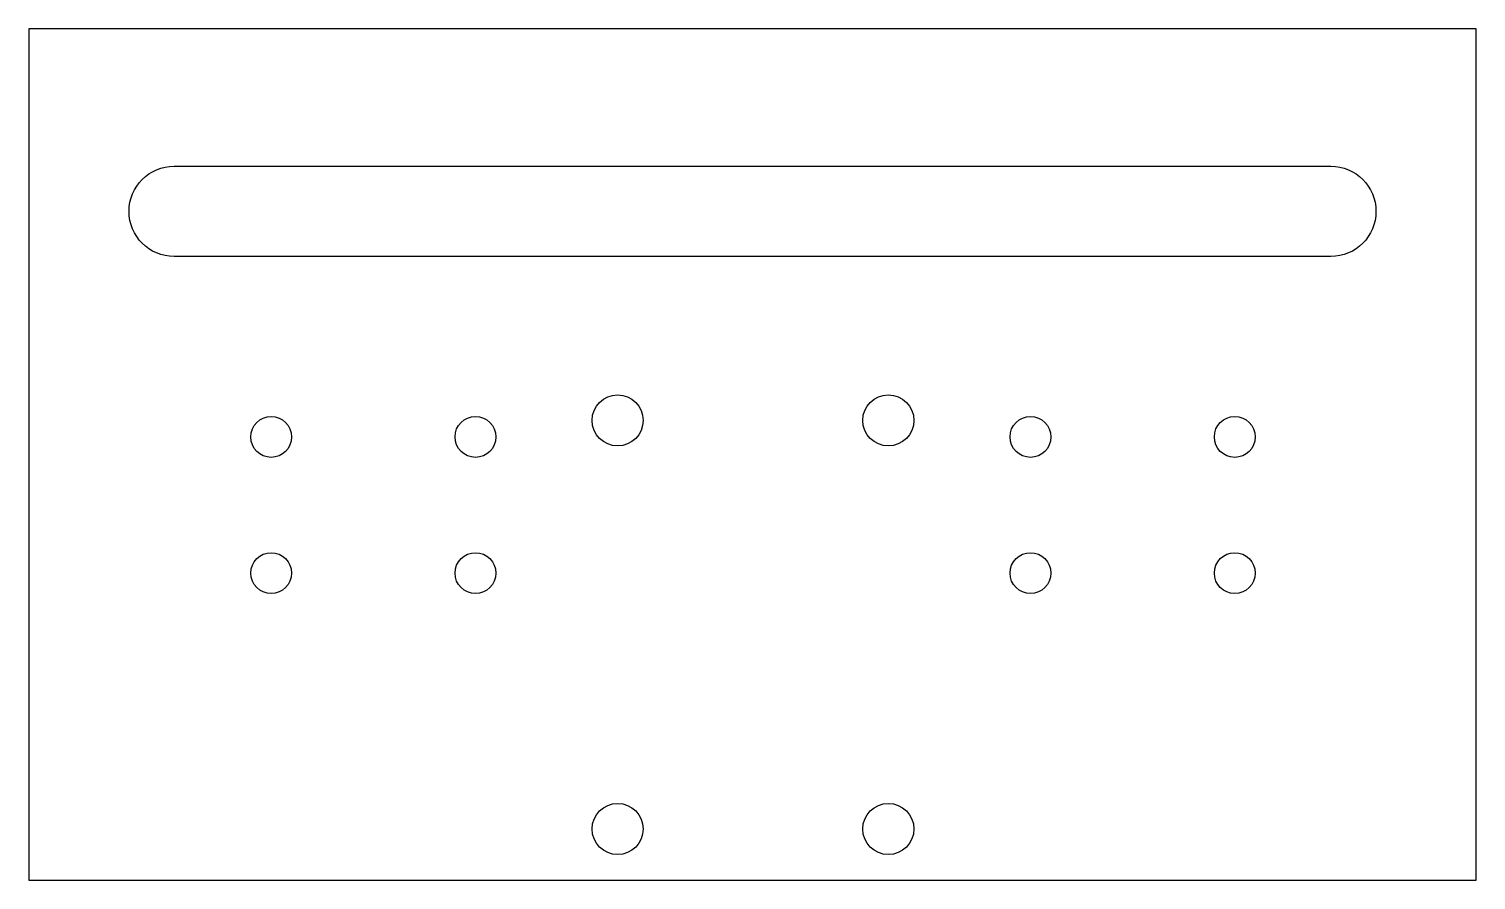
# Model space of a CAD drawing. Header units: millimetres. Extents: x -20.2 to 64.8, y -28.8 to 21.2.
import ezdxf

# ---------------------------------------------------------------- set-up
doc = ezdxf.new("R2010")
doc.units = ezdxf.units.MM

msp = doc.modelspace()

# ---------------------------------------------------------------- linework, layer by layer
msp.add_lwpolyline([(-20.228, -28.783), (64.772, -28.783), (64.772, 21.217), (-20.228, 21.217)], close=True)
msp.add_lwpolyline([(56.244, 13.15, -1), (56.244, 7.85), (-11.7, 7.85, -1), (-11.7, 13.15)], format="xyb", close=True)
for centre, radius in [((14.35, -1.783), 1.5), ((30.25, -1.783), 1.5), ((-6, -2.75), 1.2), ((6, -2.75), 1.2), ((38.6, -2.75), 1.2), ((50.6, -2.75), 1.2), ((-6, -10.75), 1.2), ((6, -10.75), 1.2), ((38.6, -10.75), 1.2), ((50.6, -10.75), 1.2), ((14.35, -25.783), 1.5), ((30.25, -25.783), 1.5)]:
    msp.add_circle(centre, radius)

doc.saveas('drawing.dxf')
